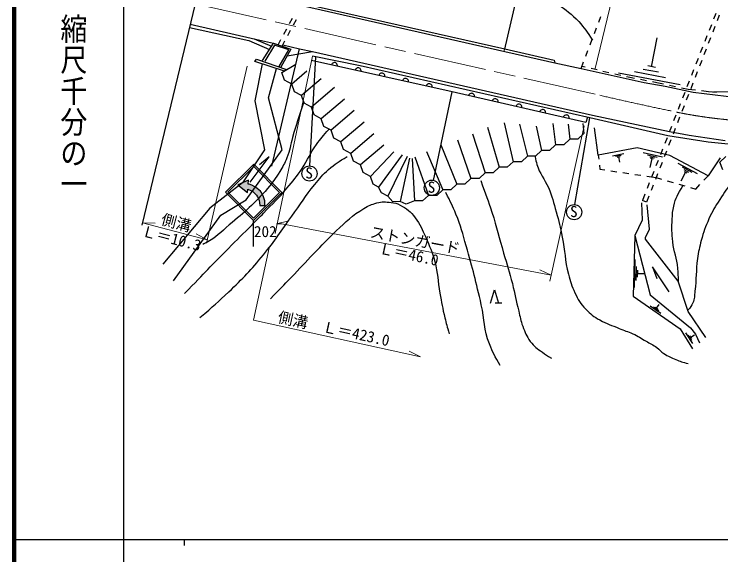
# Model space of a CAD drawing. Units: millimetres, scale not verified. Extents: x 40000 to 680000, y 20000 to 380000.
# Drawn here: x 40000 to 156364, y 202446 to 291517 of the extents above; entities that cross this region are included whole.
import ezdxf
from ezdxf.enums import TextEntityAlignment as Align

# ---------------------------------------------------------------- set-up
doc = ezdxf.new("R2010")
doc.units = ezdxf.units.MM
doc.header["$LTSCALE"] = 1000
doc.linetypes.add('CHAIN', pattern=[18.5, 12, -1.5, 3.5, -1.5])
for name, color, linetype, lineweight in [('M-BGD', 7, 'Continuous', 25), ('M-BMK', 2, 'CHAIN', 13), ('M-BMK-SRVR', 3, 'Continuous', 25), ('M-STR-HTXT', 7, 'Continuous', 13), ('M-STR-STRC', 7, 'Continuous', 25), ('M-TTL', 2, 'Continuous', 140), ('M-TTL-BAND', 7, 'Continuous', 25)]:
    doc.layers.add(name, color=color, linetype=linetype, lineweight=lineweight)
doc.styles.add('@ＭＳ ゴシック', font='')
doc.styles.add('ＭＳ ゴシック', font='')
doc.styles.get('@ＭＳ ゴシック').set_extended_font_data('@MS Gothic')
doc.styles.get('ＭＳ ゴシック').set_extended_font_data('MS Gothic')

msp = doc.modelspace()

# ---------------------------------------------------------------- hatches: boundary and pattern name
at = {"layer": 'M-STR-STRC'}
msp.add_hatch(color=256, dxfattribs=at).paths.add_polyline_path([(78469, 262667), (78422, 262118), (76839, 263385), (78594, 264161), (78560, 263527), (78701, 263526), (79123, 263353), (79643, 263081), (80035, 262796), (80539, 262355), (80749, 262127), (81082, 261448), (81302, 260783), (81296, 259993), (80464, 260000), (80397, 260480), (80330, 260819), (80163, 261201), (80066, 261413), (79885, 261711), (79592, 262024), (79298, 262294), (78989, 262480)])
msp.add_hatch(color=256, dxfattribs=at).paths.add_polyline_path([(78469, 262667), (78422, 262118), (76839, 263385), (78594, 264161), (78560, 263527), (78701, 263526), (79123, 263353), (79643, 263081), (80035, 262796), (80539, 262355), (80749, 262127), (81082, 261448), (81302, 260783), (81296, 259993), (80464, 260000), (80397, 260480), (80330, 260819), (80163, 261201), (80066, 261413), (79885, 261711), (79592, 262024), (79298, 262294), (78989, 262480)])

# ---------------------------------------------------------------- linework, layer by layer
at = {"layer": 'M-BGD'}
for p, q in [((120736, 285547), (124119, 300096)), ((136251, 290213), (136606, 291148)), ((155525, 291640), (155160, 290709)), ((156107, 291329), (155744, 290397)), ((85346, 289956), (85819, 290837)), ((85999, 289772), (86471, 290654)), ((154796, 289778), (154431, 288847)), ((84399, 288194), (84873, 289075)), ((85056, 288009), (85528, 288890)), ((135540, 288344), (135895, 289279)), ((155382, 289466), (155019, 288534)), ((79534, 287462), (82367, 286217)), ((144954, 282857), (145867, 287596)), ((154066, 287916), (153701, 286985)), ((154657, 287602), (154294, 286670)), ((83475, 286474), (83926, 287313)), ((84112, 286243), (84585, 287127)), ((134829, 286475), (135184, 287409)), ((84951, 284669), (89109, 285356)), ((134118, 284605), (134474, 285540)), ((153336, 286054), (152971, 285123)), ((153931, 285738), (153569, 284806)), ((88673, 266509), (89662, 284497)), ((152606, 284192), (152242, 283261)), ((84086, 281907), (86376, 283258)), ((133349, 282582), (133763, 283670)), ((133486, 282944), (134029, 282819)), ((145589, 282734), (144319, 282979)), ((153206, 283874), (152844, 282942)), ((84516, 280631), (84086, 281907)), ((88216, 282139), (85707, 280003)), ((135004, 282595), (135978, 282370)), ((136953, 282146), (137927, 281922)), ((138902, 281698), (139876, 281473)), ((149641, 279847), (139484, 281804)), ((147232, 281013), (142154, 281992)), ((146093, 281935), (143554, 282424)), ((151877, 282330), (151512, 281399)), ((152481, 282010), (152119, 281078)), ((85707, 280003), (84516, 280631)), ((90553, 280846), (87328, 278100)), ((140851, 281249), (141393, 281124)), ((141393, 281124), (142137, 280979)), ((143119, 280788), (144100, 280596)), ((151147, 280468), (150782, 279537)), ((86137, 278727), (85707, 280003)), ((92756, 279438), (88949, 276196)), ((145082, 280405), (145825, 280260)), ((145825, 280260), (146940, 280020)), ((147917, 279811), (148895, 279601)), ((149873, 279391), (150987, 279152)), ((151756, 280146), (151393, 279214)), ((87328, 278100), (86137, 278727)), ((109037, 264140), (112099, 278720)), ((150417, 278605), (150052, 277674)), ((151031, 278282), (150668, 277350)), ((150987, 279152), (152165, 279028)), ((153160, 278924), (154338, 278800)), ((154338, 278800), (155621, 278668)), ((168540, 278492), (155229, 278712)), ((87758, 276824), (87328, 278100)), ((94376, 277534), (90569, 274293)), ((88949, 276196), (87758, 276824)), ((89378, 274920), (88949, 276196)), ((149688, 276743), (149323, 275812)), ((150306, 276418), (149943, 275486)), ((90569, 274293), (89378, 274920)), ((95997, 275631), (92190, 272389)), ((148958, 274881), (148593, 273950)), ((90999, 273017), (90569, 274293)), ((97618, 273727), (93811, 270486)), ((120677, 273623), (122179, 267209)), ((128703, 273488), (129148, 269980)), ((132320, 260151), (134773, 274450)), ((133649, 273515), (133794, 271828)), ((134405, 274534), (134128, 273670)), ((149580, 274554), (149218, 273622)), ((92190, 272389), (90999, 273017)), ((92620, 271113), (92190, 272389)), ((117921, 272921), (119856, 266285)), ((123190, 273407), (124502, 268133)), ((125974, 273056), (126825, 269056)), ((131244, 273380), (131471, 270904)), ((148228, 273019), (147863, 272088)), ((148855, 272690), (148493, 271759)), ((99239, 271824), (95432, 268582)), ((115461, 271813), (117533, 265361)), ((133794, 271828), (132818, 270901)), ((147498, 271157), (147134, 270226)), ((93811, 270486), (92620, 271113)), ((94241, 269210), (93811, 270486)), ((110267, 269998), (112887, 263514)), ((112975, 270786), (115210, 264438)), ((129148, 269980), (128171, 269054)), ((130494, 269977), (129148, 269980)), ((131471, 270904), (130494, 269977)), ((132818, 270901), (131471, 270904)), ((148130, 270827), (147767, 269895)), ((95432, 268582), (94241, 269210)), ((100859, 269920), (97052, 266679)), ((102526, 268854), (98673, 264775)), ((107890, 268908), (110564, 262590)), ((126825, 269056), (125848, 268130)), ((128171, 269054), (126825, 269056)), ((146769, 269295), (146404, 268364)), ((147405, 268963), (147042, 268031)), ((78890, 263819), (81971, 268035)), ((81971, 268035), (80387, 266715)), ((95861, 267306), (95432, 268582)), ((103904, 268327), (100006, 263023)), ((104716, 268082), (101512, 261557)), ((105079, 267800), (103564, 260638)), ((105539, 267746), (105917, 260743)), ((105971, 268016), (108240, 261666)), ((124502, 268133), (123525, 267206)), ((125848, 268130), (124502, 268133)), ((136180, 268259), (136257, 267607)), ((138533, 268199), (140391, 268553)), ((139033, 268102), (139962, 268279)), ((139301, 267960), (139766, 268049)), ((139533, 268005), (139699, 267137)), ((143544, 268735), (146752, 267998)), ((144297, 268337), (145901, 267968)), ((144649, 268031), (145451, 267847)), ((145001, 267725), (144656, 266228)), ((144800, 267771), (145201, 267679)), ((156202, 267109), (157181, 268051)), ((97052, 266679), (95861, 267306)), ((97482, 265403), (97052, 266679)), ((122179, 267209), (121202, 266282)), ((123525, 267206), (122179, 267209)), ((136373, 266614), (136450, 265962)), ((146039, 267433), (145674, 266502)), ((146680, 267099), (146317, 266167)), ((149279, 266972), (152476, 265284)), ((156709, 265862), (156202, 267109)), ((98673, 264775), (97482, 265403)), ((117533, 265361), (116556, 264435)), ((118879, 265359), (117533, 265361)), ((119856, 266285), (118879, 265359)), ((121202, 266282), (119856, 266285)), ((136450, 265962), (137247, 265844)), ((138236, 265697), (139225, 265551)), ((140214, 265404), (141204, 265258)), ((145309, 265571), (144945, 264640)), ((150540, 265489), (149753, 263997)), ((149966, 266337), (151564, 265493)), ((150253, 265913), (151052, 265491)), ((150340, 265594), (150740, 265383)), ((99103, 263499), (98673, 264775)), ((115210, 264438), (114233, 263511)), ((116556, 264435), (115210, 264438)), ((142193, 265111), (143182, 264964)), ((144171, 264818), (144968, 264700)), ((144968, 264700), (145705, 264594)), ((145954, 265235), (145592, 264303)), ((145705, 264594), (146569, 264342)), ((153583, 264169), (154259, 264908)), ((100006, 263023), (99103, 263499)), ((100470, 262101), (100006, 263023)), ((112887, 263514), (111910, 262587)), ((114233, 263511), (112887, 263514)), ((144580, 263708), (144215, 262777)), ((145229, 263371), (144867, 262439)), ((147529, 264063), (148489, 263783)), ((149449, 263503), (150409, 263224)), ((152233, 262692), (152908, 263431)), ((101512, 261557), (100470, 262101)), ((110564, 262590), (109587, 261664)), ((111910, 262587), (110564, 262590)), ((143850, 261846), (143443, 260807)), ((151369, 262944), (152233, 262692)), ((102350, 260611), (101512, 261557)), ((105917, 260743), (104560, 260194)), ((107264, 260740), (105917, 260743)), ((108240, 261666), (107264, 260740)), ((109587, 261664), (108240, 261666)), ((144132, 260551), (143443, 260807)), ((144504, 261507), (144132, 260551)), ((103564, 260638), (102350, 260611)), ((104560, 260194), (103564, 260638)), ((142156, 246490), (142248, 251111)), ((142410, 247641), (142456, 249951)), ((142653, 248214), (142676, 249369)), ((147879, 245769), (145122, 249904)), ((145122, 249904), (145816, 247963)), ((142664, 248791), (143742, 248770)), ((118447, 243928), (119096, 246092)), ((119096, 246092), (119745, 243928)), ((120286, 243928), (119204, 243928)), ((146488, 242224), (144742, 243388)), ((146139, 242646), (145266, 243228)), ((146008, 242922), (145571, 243213)), ((145789, 243068), (146197, 243679)), ((151723, 237243), (150577, 239001)), ((151568, 237769), (150995, 238648)), ((151414, 238294), (152029, 238695)), ((151557, 238074), (151270, 238514))]:
    msp.add_line(p, q, dxfattribs=at)
for points in [[(70669, 296794), (86996, 293029), (87662, 292883), (129001, 283518), (133349, 282582), (143723, 280262), (147209, 279667), (151803, 278641), (157235, 278019), (159858, 277827), (170051, 277734), (175044, 278010), (182654, 279030), (188908, 280199), (195150, 281901), (197394, 282631), (205231, 285523), (213531, 289085), (219013, 291495)], [(70788, 297291), (80898, 294881), (87192, 293393), (87846, 293228), (120799, 285817), (128929, 283933), (129001, 283518)], [(69010, 289886), (79759, 287410), (82709, 286751)], [(68876, 289329), (78642, 287176), (82024, 285682)], [(80872, 283886), (82709, 286751), (85547, 285724), (83898, 282805)], [(83628, 282913), (85235, 285610), (82856, 286403), (81271, 283784)], [(84226, 286456), (86982, 285828), (89109, 285356), (135215, 274879), (147894, 272166), (151167, 271582), (157058, 270691)], [(134773, 274450), (96980, 283023), (89131, 284604)], [(80860, 283317), (79644, 277237), (81212, 269157), (77592, 263718), (72226, 259559), (64461, 250334)], [(134128, 273670), (112099, 278720), (88977, 283873)], [(66227, 247578), (74028, 258424), (78198, 260901), (84117, 269144), (81901, 277710), (83194, 282562)], [(198971, 274524), (191404, 272308), (186539, 271362), (182513, 270660), (178469, 270269), (173784, 269876), (169000, 269579), (160866, 269795), (154272, 270443), (147623, 271475), (134773, 274450)], [(156259, 267827), (154259, 264908), (147963, 268232), (142558, 269475), (136180, 268259), (135558, 272772)], [(143321, 260415), (143429, 257605), (142186, 255064), (144713, 245255), (151361, 239850), (152172, 238796), (152847, 237363)], [(153874, 238228), (150983, 242552), (149307, 247552), (143956, 254436), (143956, 254733), (144605, 256112), (144226, 260111)], [(142186, 255064), (141902, 245059), (149658, 239654), (151712, 236384)]]:
    msp.add_lwpolyline(points, dxfattribs=at)
msp.add_lwpolyline([(79926, 284120), (84872, 282370), (84489, 282144), (79638, 283712)], close=True, dxfattribs=at)
for centre in [(88624, 265260), (108769, 262919), (132209, 258906)]:
    msp.add_circle(centre, 1250, dxfattribs=at)
for centre, start, end in [((92730, 283037), 347.43759, 167.43759), ((96634, 282167), 347.43759, 167.43759), ((100538, 281297), 347.43759, 167.43759), ((104443, 280427), 347.43759, 167.43759), ((108347, 279557), 347.43759, 167.43759), ((115316, 277983), 347.0865, 167.0865), ((119215, 277089), 347.0865, 167.0865), ((123114, 276195), 347.0865, 167.0865), ((127013, 275301), 347.0865, 167.0865), ((130912, 274407), 347.0865, 167.0865)]:
    msp.add_arc(centre, 500, start, end, dxfattribs=at)
for points, knots in [([(93083, 298161), (93200, 298159), (93231, 298160), (93326, 298161), (96043, 298167), (97565, 298252), (100277, 298425), (103564, 298635), (105374, 299120), (108661, 299330), (111217, 299493), (112662, 299682), (115215, 299485), (117004, 299347), (118029, 299235), (119738, 298690), (121795, 298035), (122780, 297236), (124659, 296175), (126577, 295091), (127665, 294490), (129447, 293196), (130888, 292149), (131759, 291603), (132956, 290283), (133956, 289180), (134299, 288674), (135206, 287205)], [0, 0, 0, 0, 1, 1, 1, 2, 2, 2, 3, 3, 3, 4, 4, 4, 5, 5, 5, 6, 6, 6, 7, 7, 7, 8, 8, 8, 9, 9, 9, 9]), ([(87677, 277063), (86761, 274243), (86504, 273504), (85841, 271196), (85465, 269890), (85422, 269103), (84914, 267842), (84539, 266913), (84257, 266418), (83722, 265570), (83008, 264437), (82589, 263805), (81714, 262789), (79499, 260216), (78015, 258985), (75426, 256788), (73992, 255571), (73273, 254728), (71608, 253853), (71404, 253745), (71329, 253695), (71079, 253588)], [0, 0, 0, 0, 1, 1, 1, 2, 2, 2, 3, 3, 3, 4, 4, 4, 5, 5, 5, 6, 6, 6, 7, 7, 7, 7]), ([(68073, 245504), (71559, 249110), (72439, 250032), (75272, 252901), (76790, 254439), (77649, 255292), (79171, 256827), (79917, 257580), (80346, 257991), (81080, 258756), (82593, 260333), (83521, 261147), (84918, 262829), (85939, 264059), (86520, 264747), (87404, 266080), (88395, 267575), (88701, 268574), (89765, 270018), (90528, 271056), (90832, 271425), (91866, 272560)], [0, 0, 0, 0, 1, 1, 1, 2, 2, 2, 3, 3, 3, 4, 4, 4, 5, 5, 5, 6, 6, 6, 7, 7, 7, 7]), ([(70577, 241549), (72893, 243478), (73544, 244053), (75343, 245769), (77706, 248022), (78970, 249360), (81052, 251875), (83016, 254248), (83903, 255743), (85719, 258230), (87201, 260260), (87899, 261500), (89493, 263443), (90328, 264462), (90792, 265050), (91776, 265926), (92870, 266898), (93385, 267187), (94854, 268060)], [0, 0, 0, 0, 1, 1, 1, 2, 2, 2, 3, 3, 3, 4, 4, 4, 5, 5, 5, 6, 6, 6, 6]), ([(125782, 268038), (125874, 267443), (125941, 267246), (126080, 266747), (126524, 265149), (127314, 264467), (127967, 262941), (128613, 261430), (128820, 260520), (129257, 258936), (129700, 257334), (129911, 256426), (130250, 254799), (130745, 252430), (130651, 251028), (131265, 248687), (131588, 247457), (131790, 246762), (132324, 245609), (132854, 244467), (133245, 243841), (134112, 242928), (134899, 242099), (135436, 241706), (136429, 241140), (137606, 240470), (138354, 240267), (139606, 239750), (140483, 239389), (141005, 239262), (141868, 238868), (142756, 238462), (143208, 238143), (144052, 237654), (144748, 237251), (145162, 237061), (145818, 236595), (146306, 236247), (146484, 235927), (146987, 235602), (147709, 235135), (148156, 234936), (148951, 234609), (149714, 234295), (150010, 234210), (150959, 233947)], [0, 0, 0, 0, 1, 1, 1, 2, 2, 2, 3, 3, 3, 4, 4, 4, 5, 5, 5, 6, 6, 6, 7, 7, 7, 8, 8, 8, 9, 9, 9, 10, 10, 10, 11, 11, 11, 12, 12, 12, 13, 13, 13, 14, 14, 14, 15, 15, 15, 15]), ([(158442, 264163), (157330, 262699), (157001, 262273), (156191, 260986), (155433, 259780), (154981, 259110), (154404, 257808), (153804, 256455), (153530, 255663), (153146, 254234), (152838, 253085), (152666, 252435), (152517, 251255), (152254, 249170), (152343, 247978), (152087, 245893), (151993, 245125), (152087, 244639), (151756, 243940), (151529, 243460), (151384, 243252), (150995, 242815)], [0, 0, 0, 0, 1, 1, 1, 2, 2, 2, 3, 3, 3, 4, 4, 4, 5, 5, 5, 6, 6, 6, 7, 7, 7, 7]), ([(116823, 264100), (117750, 261622), (117992, 260939), (118660, 258887), (119510, 256278), (119840, 254772), (120597, 252135), (121159, 250176), (121539, 249096), (122036, 247120), (122479, 245364), (122643, 244360), (123079, 242602), (123321, 241624), (123369, 241045), (123741, 240109), (124144, 239093), (124342, 238486), (124988, 237604), (125605, 236763), (126126, 236426), (126974, 235817), (127533, 235415), (127751, 235273), (128463, 234874)], [0, 0, 0, 0, 1, 1, 1, 2, 2, 2, 3, 3, 3, 4, 4, 4, 5, 5, 5, 6, 6, 6, 7, 7, 7, 8, 8, 8, 8]), ([(149373, 247448), (149372, 248469), (149345, 248782), (149274, 249633), (149128, 251376), (148636, 252296), (148446, 254035), (148289, 255475), (148286, 256295), (148347, 257742), (148382, 258588), (148430, 259066), (148612, 259893), (148919, 261290), (149299, 261812), (150101, 263236)], [0, 0, 0, 0, 1, 1, 1, 2, 2, 2, 3, 3, 3, 4, 4, 4, 5, 5, 5, 5]), ([(120051, 233616), (119114, 235158), (118842, 235741), (118263, 237191), (117308, 239582), (117506, 241137), (116923, 243645), (116039, 247447), (115524, 249576), (114440, 253326), (113841, 255400), (113586, 256597), (112752, 258589), (112163, 259997), (111924, 260502), (111064, 262114)], [0, 0, 0, 0, 1, 1, 1, 2, 2, 2, 3, 3, 3, 4, 4, 4, 5, 5, 5, 5]), ([(82194, 244627), (83865, 246333), (84289, 246768), (85620, 248152), (87084, 249675), (87876, 250555), (89344, 252074), (90764, 253543), (91523, 254405), (93018, 255797), (94701, 257367), (95618, 258325), (97585, 259521), (98357, 259991), (98851, 260167), (99720, 260415), (100597, 260665), (101145, 260599), (102053, 260514), (102658, 260457), (103004, 260347), (103543, 260067), (104666, 259483), (105269, 258998), (106025, 257982), (106880, 256833), (107180, 256063), (107763, 254755), (108437, 253241), (108823, 252383), (109252, 250783), (109787, 248791), (109730, 247600), (110096, 245570), (110384, 243974), (110521, 243072), (110915, 241499), (111174, 240467), (111268, 240117), (111644, 238873)], [0, 0, 0, 0, 1, 1, 1, 2, 2, 2, 3, 3, 3, 4, 4, 4, 5, 5, 5, 6, 6, 6, 7, 7, 7, 8, 8, 8, 9, 9, 9, 10, 10, 10, 11, 11, 11, 12, 12, 12, 13, 13, 13, 13])]:
    msp.add_open_spline(points, degree=3, knots=knots, dxfattribs=at)
at = {"layer": 'M-BMK'}
msp.add_line((69809, 293214), (136439, 278145), dxfattribs=at)
for centre, radius, start, end in [((272302, 866641), 603975, 257.00015, 258.2286), ((165004, 353555), 79791, 258.49257, 271.99539)]:
    msp.add_arc(centre, radius, start, end, dxfattribs=at)
at = {"layer": 'M-BMK-SRVR'}
msp.add_line((69809, 293214), (61053, 256761), dxfattribs=at)
at = {"layer": 'M-STR-HTXT'}
for p, q in [((135685, 282536), (140792, 303697)), ((89131, 284604), (82996, 255367)), ((78373, 282922), (71669, 253781)), ((128229, 247530), (133883, 273129)), ((83226, 256955), (85221, 257476)), ((61140, 257123), (71793, 254318)), ((61140, 257123), (63201, 257097)), ((71793, 254318), (69986, 255311)), ((81969, 253016), (79402, 241085)), ((128448, 248525), (126577, 249390)), ((79402, 241085), (106912, 235078)), ((106912, 235078), (105065, 235993))]:
    msp.add_line(p, q, dxfattribs=at)
msp.add_lwpolyline([(83226, 256955), (84075, 256964), (128448, 248525)], dxfattribs=at)
at = {"layer": 'M-STR-STRC'}
for p, q in [((82422, 266492), (86982, 285828)), ((79475, 266792), (74805, 262197)), ((84071, 262123), (79475, 266792)), ((79472, 266436), (75161, 262194)), ((83714, 262125), (79472, 266436)), ((74805, 262197), (79401, 257527)), ((75161, 262194), (79404, 257883)), ((79401, 257527), (84071, 262123)), ((79404, 257883), (83714, 262125)), ((79401, 253260), (79401, 257527))]:
    msp.add_line(p, q, dxfattribs=at)
msp.add_lwpolyline([(81296, 259993), (81302, 260783), (81082, 261448), (80749, 262127), (80539, 262355), (80035, 262796), (79643, 263081), (79123, 263353), (78701, 263526), (78560, 263527), (78594, 264161), (76839, 263385), (78422, 262118), (78469, 262667), (78989, 262480), (79298, 262294), (79592, 262024), (79885, 261711), (80066, 261413), (80163, 261201), (80330, 260819), (80397, 260480), (80464, 260000)], close=True, dxfattribs=at)
at = {"layer": 'M-TTL'}
msp.add_line((40000, 380000), (40000, 20000), dxfattribs=at)
at = {"layer": 'M-TTL-BAND'}
for p, q in [((58000, 370000), (58000, 20000)), ((40000, 205000), (579000, 205000)), ((68000, 205000), (68000, 204000))]:
    msp.add_line(p, q, dxfattribs=at)

# ---------------------------------------------------------------- texts
at = {"layer": 'M-BGD', "style": 'ＭＳ ゴシック'}
for p in [(87945, 263887), (108090, 261546), (131531, 257533)]:
    msp.add_text('S', height=1833, dxfattribs=at).set_placement(p, align=Align.BOTTOM_LEFT)
at = {"layer": 'M-STR-HTXT', "style": 'ＭＳ ゴシック'}
for s, rotation, p in [('側溝', 345.251, (63919, 256391)), ('Ｌ＝10.3', 345.294, (60694, 254467)), ('ストンガード', 349.233, (98383, 254243)), ('Ｌ＝46.0', 347.931, (99782, 251578)), ('側溝\u3000Ｌ＝423.0', 347.683, (83170, 240262))]:
    msp.add_text(s, height=1833, rotation=rotation, dxfattribs=at).set_placement(p, align=Align.BOTTOM_LEFT)
at = {"layer": 'M-STR-STRC', "style": 'ＭＳ ゴシック'}
msp.add_text('202', height=1833, dxfattribs=at).set_placement((81351, 255705), align=Align.MIDDLE_CENTER)
at = {"layer": 'M-TTL-BAND', "style": '@ＭＳ ゴシック', "width": 1.15}
msp.add_text('縮尺千分の一', height=3258, rotation=270, dxfattribs=at).set_placement((49777, 261030), align=Align.MIDDLE_RIGHT)

doc.saveas('drawing.dxf')
